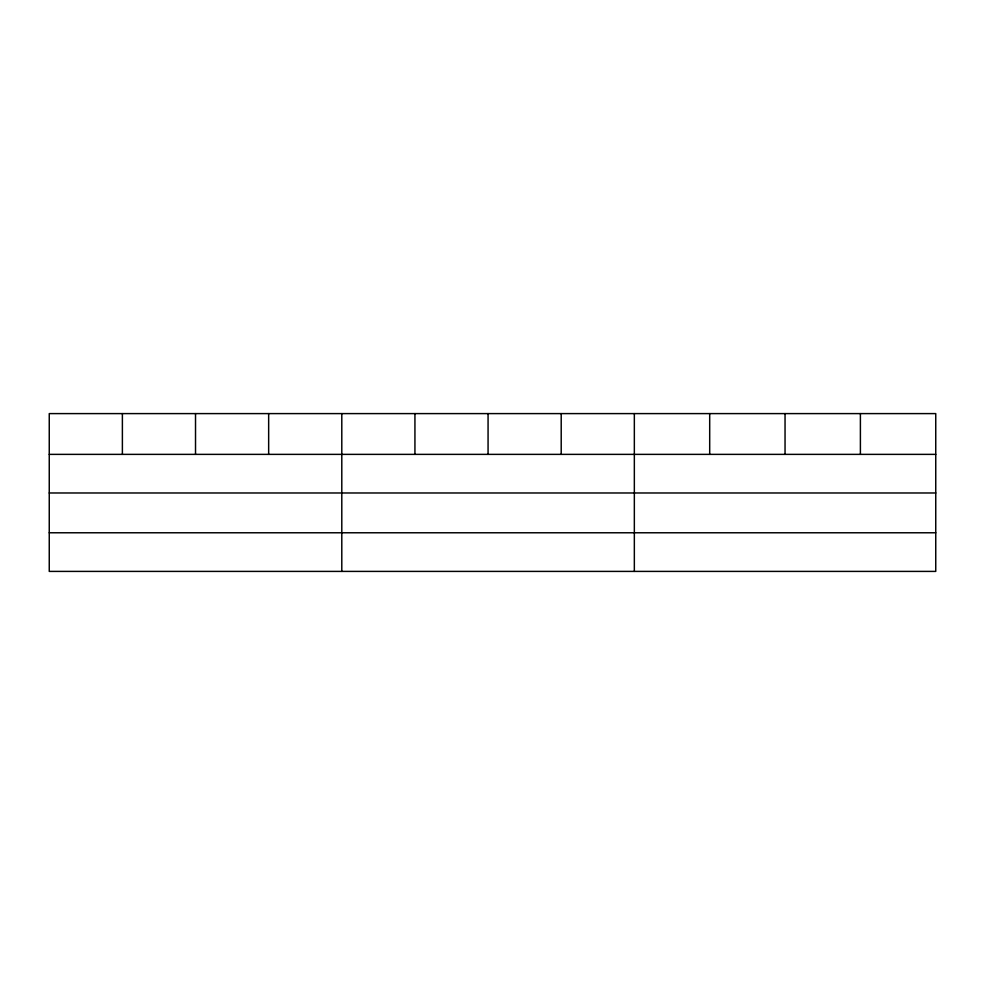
<?xml version="1.0" encoding="UTF-8"?>
<svg xmlns="http://www.w3.org/2000/svg" width="985" height="985" viewBox="0 0 985 985"><rect width="100%" height="100%" fill="white"/><g stroke="black" fill="none" stroke-linecap="round" stroke-linejoin="round"><path stroke-width="1.48" d="M935.75 492.98L935.75 413.601L49.25 413.601L49.25 571.399L935.75 571.399L935.75 492.98L49.25 492.98M49.25 454.368L935.75 454.368M49.25 532.774L935.75 532.774M860.397 413.601L860.397 454.368M785.045 413.601L785.045 454.368M709.692 413.601L709.692 454.368M634.34 413.601L634.34 571.399M561.204 413.601L561.204 454.368M488.067 413.601L488.067 454.368M414.931 413.601L414.931 454.368M341.795 413.601L341.795 571.399M268.659 413.601L268.659 454.368M195.523 413.601L195.523 454.368M122.386 413.601L122.386 454.368"/></g></svg>
